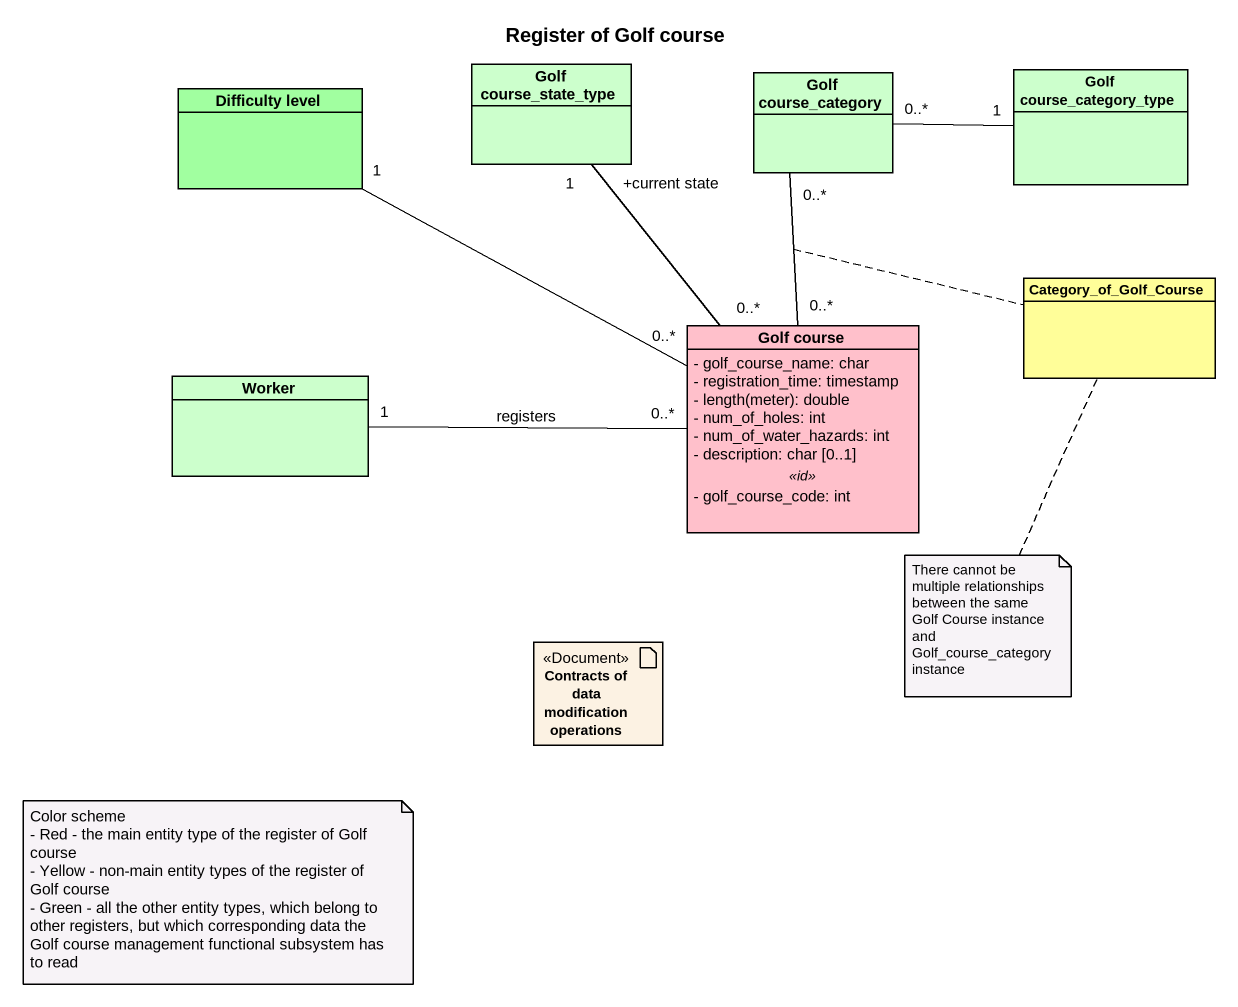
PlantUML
@startuml
title Register of Golf course
allowmixing
hide circle
hide empty members
skinparam classAttributeIconSize 0
class "Difficulty level" as Difficulty_level #A1FFA0
class "Golf course_state_type" as Golf_course_state_type #CCFFCC
class "Golf course_category" as Golf_course_category #CCFFCC
class "Golf course_category_type" as Golf_course_category_type #CCFFCC
class Category_of_Golf_Course #FFFE99
class "Golf course" as Golf_course #FFC0CB {
  - golf_course_name: char
  - registration_time: timestamp
  {field} - length(meter): double
  - num_of_holes: int
  - num_of_water_hazards: int
  - description: char [0..1]
  .. <<id>> ..
  - golf_course_code: int
}
class Worker #CCFFCC
artifact "Contracts of data modification operations" as Contracts_of_data <<Document>>
Difficulty_level "1" -right- "0..*" Golf_course
Golf_course_state_type "+current state\n1" -- "0..*" Golf_course
Golf_course_category_type "1" -left- "0..*" Golf_course_category
Golf_course "0..*" -up- "0..*" Golf_course_category
(Golf_course, Golf_course_category) .. Category_of_Golf_Course
Worker "1" -right- "0..*" Golf_course : registers
note bottom of Category_of_Golf_Course : There cannot be multiple relationships between the same Golf Course instance and Golf_course_category instance
note as N2
  Color scheme
  - Red - the main entity type of the register of Golf course
  - Yellow - non-main entity types of the register of Golf course
  - Green - all the other entity types, which belong to other registers, but which corresponding data the Golf course management functional subsystem has to read
end note
@enduml
